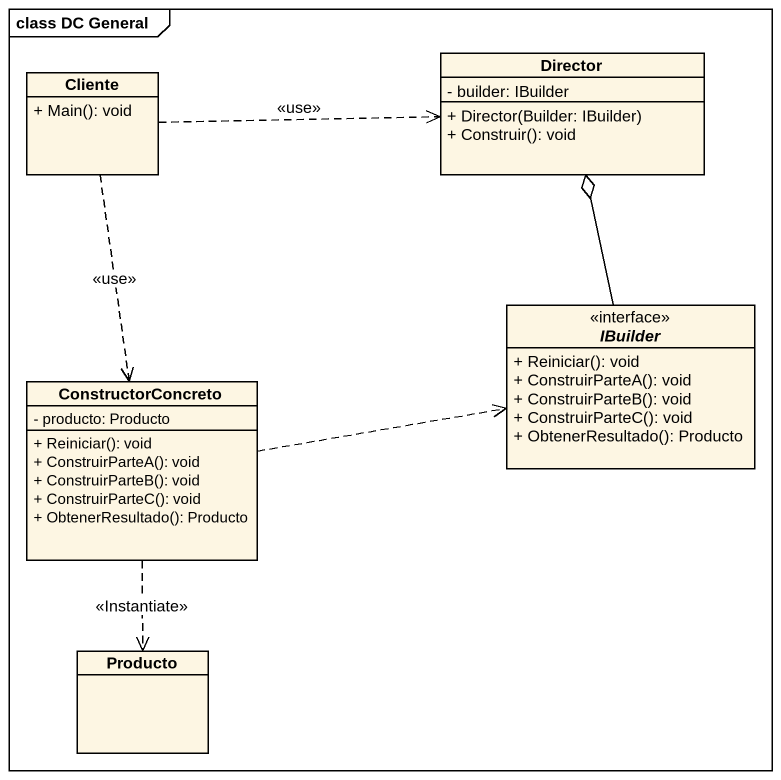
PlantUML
@startuml
mainframe class DC General
hide circle
hide empty members
skinparam classAttributeIconSize 0
class Director {
  - builder: IBuilder
  + Director(Builder: IBuilder)
  + Construir(): void
}
class Cliente {
  + Main(): void
}
interface IBuilder {
  + Reiniciar(): void
  + ConstruirParteA(): void
  + ConstruirParteB(): void
  + ConstruirParteC(): void
  + ObtenerResultado(): Producto
}
class ConstructorConcreto {
  - producto: Producto
  + Reiniciar(): void
  + ConstruirParteA(): void
  + ConstruirParteB(): void
  + ConstruirParteC(): void
  + ObtenerResultado(): Producto
}
class Producto
Cliente .right.> Director : <<use>>
Cliente ..> ConstructorConcreto : <<use>>
IBuilder -up-o Director
ConstructorConcreto .right.> IBuilder
ConstructorConcreto ..> Producto : <<Instantiate>>
@enduml
